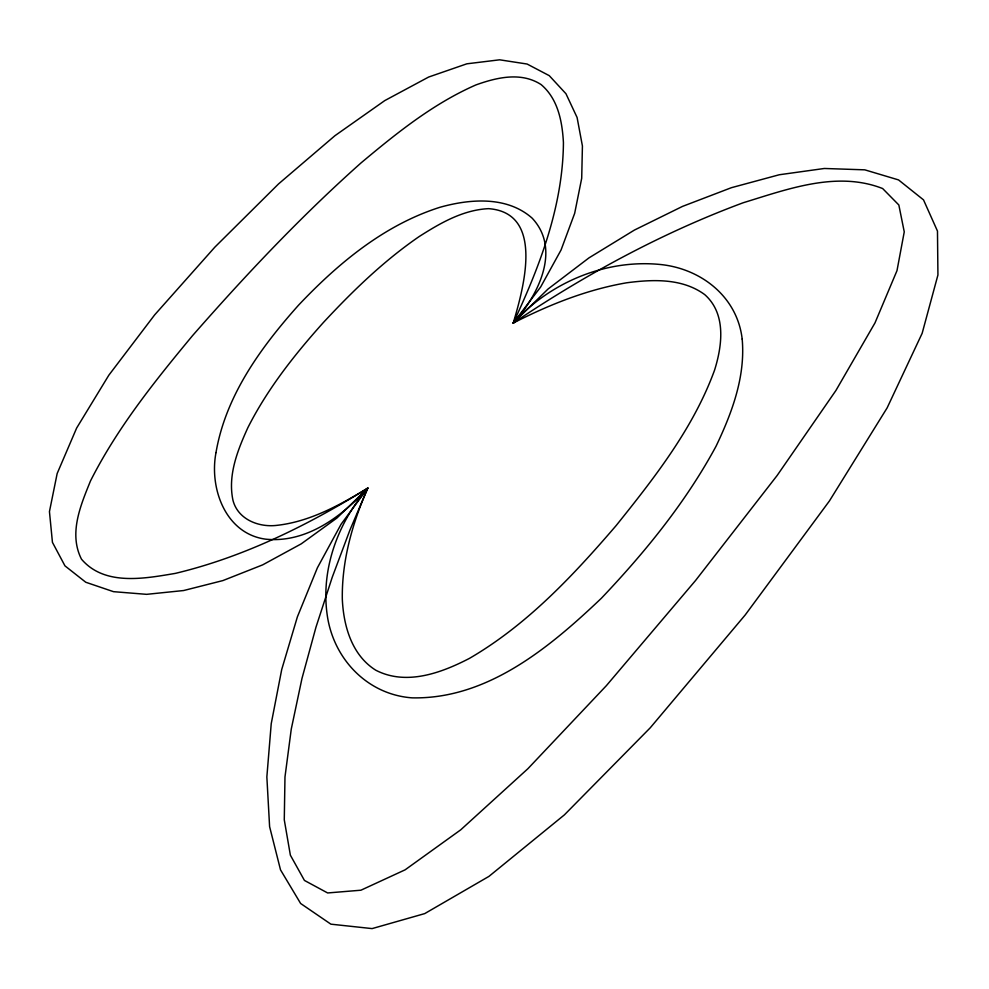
<?xml version="1.0" encoding="UTF-8"?>
<svg xmlns="http://www.w3.org/2000/svg" width="989" height="989" viewBox="0 0 989 989"><rect width="100%" height="100%" fill="white"/><g stroke="black" fill="none" stroke-linecap="round" stroke-linejoin="round"><path stroke-width="1.48" d="M742.183 339.091C745.533 376.772 731.984 412.784 716.061 446.212C685.698 502.375 645.199 552.097 601.386 598.246C549.76 647.301 487.478 699.433 412.116 697.851C368.613 694.723 335.308 660.875 327.804 618.768C319.744 571.815 337.064 523.626 367.784 488.121C339.264 505.391 308.889 522.266 275.103 525.542C257.424 527.026 237.768 518.842 232.984 500.372C227.606 475.202 237.632 450.205 247.88 427.644C267.475 388.912 294.549 354.631 323.44 322.463C352.64 291.026 383.683 260.935 419.151 236.569C440.192 223.155 462.988 209.878 488.541 208.654C545.162 212.845 523.255 289.035 513.242 323.044C549.031 304.76 586.798 289.653 626.569 282.805C652.839 279.318 682.274 278.119 704.712 294.598C726.359 313.698 722.316 345.52 714.528 370.245C693.289 428.385 654.508 477.724 616.196 525.518C573.15 575.635 527.05 624.875 469.429 658.39C441.23 672.99 406.256 685.933 375.771 670.208C351.787 655.188 343.542 625.938 342.318 599.198C341.712 560.714 352.405 523.094 367.784 488.121C307.999 525.171 244.011 556.992 175.288 573.397C144.406 578.577 104.599 586.254 81.481 559.181C68.488 533.578 80.616 505.342 90.494 480.938C117.308 427.829 154.704 381.247 192.521 335.667C245.569 275.103 300.891 216.43 361.084 162.876C396.614 133.132 433.194 103.622 475.969 84.906C496.787 77.451 521.116 71.653 541.094 84.572C558.056 98.9 562.247 121.56 563.433 142.626C562.926 205.972 539.796 266.449 513.242 323.044C585.167 274.658 661.888 232.885 743.283 202.72C787.627 189.183 836.917 170.578 882.645 188.54L898.84 204.983L904.255 231.871L896.998 270.627L875.005 322.871L835.928 390.47L777.119 475.524L695.527 580.543L606.393 685.637L527.903 768.7L460.738 829.82L405.119 869.826L360.923 890.211L327.631 892.956L304.439 880.433L290.37 855.176L284.276 819.832L284.98 776.971L291.273 729.066L301.979 678.442L315.973 627.187L332.242 577.242L349.809 530.351L367.784 488.121L336.841 518.088L301.225 543.863L262.666 564.867L222.896 580.58L183.657 590.532L146.632 594.34L113.488 591.669L85.771 582.249L64.965 565.869L52.442 542.355L49.45 511.597L57.164 473.521L76.635 428.064L108.839 375.19L154.643 314.898L214.848 247.151L278.539 183.929L334.937 135.703L384.795 100.581L428.645 77.043L466.857 63.815L499.643 59.81L527.112 64.038L549.254 75.646L565.968 93.745L577.094 117.493L582.422 146.001L581.705 178.28L574.671 213.327L561.06 249.982L540.637 287.008L513.242 323.044C550.218 282.186 606.344 258.685 661.517 264.619C701.856 269.132 737.374 297.256 742.183 339.091M215.998 452.603C209.161 488.245 225.443 533.751 265.633 539.166C306.269 543.332 341.848 516.579 367.784 488.121L341.081 524.257L317.407 567.773L297.392 616.839L281.717 669.516L271.233 723.664L266.857 776.921L269.601 826.631L280.517 869.863L300.631 903.489L330.907 924.171L372.099 928.597L424.726 913.601L488.925 876.402L564.373 814.887L650.243 727.805L745.187 614.985L829.425 500.953L887.133 407.888L922.156 333.293L937.931 274.991L937.473 231.08L923.516 199.877L898.531 179.911L864.782 169.836L824.369 168.476L779.27 174.756L731.378 187.7L682.497 206.404L634.444 230.054L588.987 257.869L547.955 289.097L513.242 323.044C537.608 296.267 561.752 249.797 532.156 218.161C506.986 195.896 470.109 198.826 439.92 207.294C384.227 224.973 338.09 263.346 298.53 305.193C260.911 347.349 225.665 395.649 215.998 452.603"/></g></svg>
